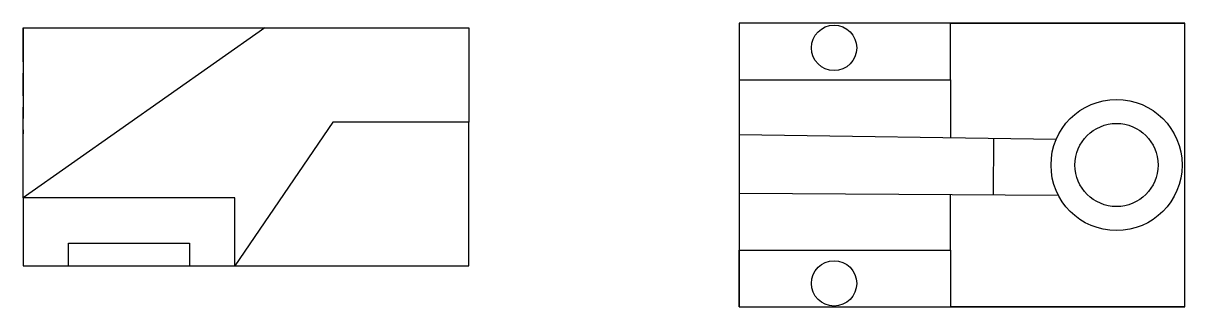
# Model space of a CAD drawing. Header units: inches. Extents: x 10 to 318, y -3 to 72.
import ezdxf

# ---------------------------------------------------------------- set-up
doc = ezdxf.new("R2010")
doc.units = ezdxf.units.IN
doc.header["$MEASUREMENT"] = 0
doc.linetypes.add('ACAD_ISO08W100', pattern=[36, 24, -3, 6, -3])

msp = doc.modelspace()

# ---------------------------------------------------------------- linework, layer by layer
for p, q in [((199.58, 71.71), (199.58, -3.29)), ((317.58, 71.71), (199.58, 71.71)), ((199.58, 71.71), (199.58, 56.71)), ((255.58, 56.71), (255.58, 71.71)), ((74, 70.51), (10, 25.51)), ((74, 70.51), (128, 70.51)), ((128, 70.51), (128, 45.51)), ((199.58, 56.71), (255.58, 56.71)), ((255.58, 56.71), (255.58, 41.47)), ((92, 45.51), (66, 7.51)), ((128, 45.51), (92, 45.51)), ((199.58, 42.27), (283.57, 41.07)), ((266.92, 41.31), (266.82, 26.32)), ((66, 25.51), (10, 25.51)), ((10, 25.51), (10, 7.51)), ((66, 7.51), (66, 25.51)), ((199.58, 26.77), (284.11, 26.2)), ((255.58, 11.71), (255.58, 26.39)), ((22, 7.51), (22, 13.51)), ((22, 13.51), (54, 13.51)), ((54, 13.51), (54, 7.51)), ((199.58, -3.29), (199.58, 11.71)), ((199.58, 11.71), (255.58, 11.71)), ((255.58, 11.71), (255.58, -3.29)), ((10, 7.51), (22, 7.51)), ((54, 7.51), (66, 7.51)), ((199.58, -3.29), (317.58, -3.29)), ((255.58, -3.29), (317.58, -3.29))]:
    msp.add_line(p, q)
at = {"color": 8}
for p, q in [((255.58, 71.71), (317.58, 71.71)), ((317.58, -3.29), (317.58, 71.71)), ((10, 70.51), (74, 70.51)), ((128, 7.51), (128, 45.51)), ((22, 7.51), (54, 7.51)), ((66, 7.51), (128, 7.51)), ((317.58, -3.29), (255.58, -3.29))]:
    msp.add_line(p, q, dxfattribs=at)
at = {"color": 8, "linetype": 'ACAD_ISO08W100'}
for p, q in [((10, 25.51), (10, 70.51)), ((10, 70.51), (10, 42.43))]:
    msp.add_line(p, q, dxfattribs=at)
for centre, radius in [((224.72, 65.2), 6), ((299.51, 34.21), 17.35), ((299.51, 34.21), 11), ((224.72, 2.9), 6)]:
    msp.add_circle(centre, radius)

doc.saveas('drawing.dxf')
